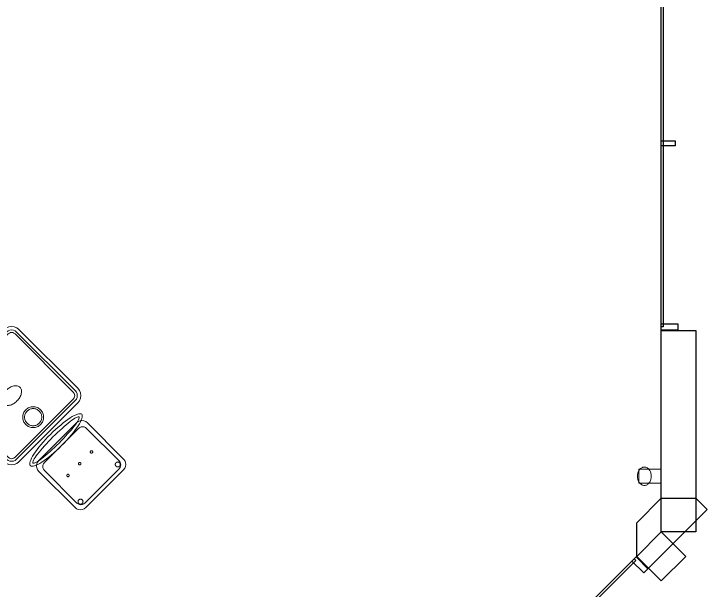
# Model space of a CAD drawing. Header units: metres. Extents: x 2172.2 to 2210.6, y 415.3 to 458.1.
# Drawn here: x 2205.64 to 2210.64, y 428.15 to 432.31 of the extents above; entities that cross this region are included whole.
import ezdxf

# ---------------------------------------------------------------- set-up
doc = ezdxf.new("R2010")
doc.units = ezdxf.units.M
for name, color, linetype, lineweight in [('NC_N1_CHAIRS', 7, 'CONTINUOUS', 13), ('NC_N1_COLUMNS', 7, 'CONTINUOUS', 25), ('NC_N1_GLAZING', 7, 'CONTINUOUS', 13), ('NC_N1_TABLES', 7, 'CONTINUOUS', 13), ('NC_N1_WALL_LIGHTS', 7, 'CONTINUOUS', 13), ('NC_N1_WALLS', 7, 'CONTINUOUS', 25)]:
    doc.layers.add(name, color=color, linetype=linetype, lineweight=lineweight)

# ---------------------------------------------------------------- blocks, each defined once
blk = doc.blocks.new('NC_N1_ARCHITECTURE')
at = {"layer": 'NC_N1_COLUMNS', "linetype": 'CONTINUOUS', "lineweight": -2}
blk.add_lwpolyline([(20.134644, -5.608855), (20.134645, -5.358905), (20.31142, -5.182129), (20.561419, -5.182129), (20.642735, -5.263444), (20.21596, -5.690218)], close=True, dxfattribs=at)
at = {"layer": 'NC_N1_GLAZING', "linetype": 'CONTINUOUS', "lineweight": -2}
for points in [[(20.32642, -3.945515), (20.31142, -3.945515), (20.31142, 1.404485), (20.32642, 1.404485)], [(16.314201, -9.443487), (16.303595, -9.43288), (20.116966, -5.61951), (20.127573, -5.630117)]]:
    blk.add_lwpolyline(points, close=True, dxfattribs=at)
at = {"layer": 'NC_N1_WALLS', "linetype": 'CONTINUOUS', "lineweight": -2}
for points in [[(20.411421, -2.603515), (20.411421, -2.637515), (20.31142, -2.637515), (20.31142, -2.603515)], [(20.431419, -3.922515), (20.431419, -3.968515), (20.31142, -3.968515), (20.31142, -3.922515)], [(20.31142, -5.425056), (20.31142, -3.970515), (20.56142, -3.970515), (20.56142, -5.425056)], [(20.31142, -5.425056), (20.488197, -5.601833), (20.31142, -5.778609), (20.134644, -5.601832)], [(20.218082, -5.688099), (20.185555, -5.720626), (20.100702, -5.635774), (20.13323, -5.603247)]]:
    blk.add_lwpolyline(points, close=True, dxfattribs=at)
blk = doc.blocks.new('NC_N1_SCONCE')
at = {"color": 0, "linetype": 'CONTINUOUS', "lineweight": -2}
for points in [[(0.05, -0.16), (0.05, 0), (-0.05, 0), (-0.05, -0.16)], [(0.066, -0.12), (0.0657, -0.1151), (0.0647, -0.1102), (0.0632, -0.1055), (0.061, -0.1009), (0.0582, -0.0964), (0.0549, -0.0922), (0.051, -0.0883), (0.0467, -0.0846), (0.0419, -0.0813), (0.0367, -0.0784), (0.0311, -0.0759), (0.0253, -0.0738), (0.0192, -0.0722), (0.0129, -0.071), (0.0065, -0.0702), (0, -0.07), (-0.0065, -0.0702), (-0.0129, -0.071), (-0.0192, -0.0722), (-0.0253, -0.0738), (-0.0311, -0.0759), (-0.0367, -0.0784), (-0.0419, -0.0813), (-0.0467, -0.0846), (-0.051, -0.0883), (-0.0549, -0.0922), (-0.0582, -0.0964), (-0.061, -0.1009), (-0.0632, -0.1055), (-0.0647, -0.1102), (-0.0657, -0.1151), (-0.066, -0.12), (-0.0657, -0.1249), (-0.0647, -0.1298), (-0.0632, -0.1345), (-0.061, -0.1391), (-0.0582, -0.1436), (-0.0549, -0.1478), (-0.051, -0.1517), (-0.0467, -0.1554), (-0.0419, -0.1587), (-0.0367, -0.1616), (-0.0311, -0.1641), (-0.0253, -0.1662), (-0.0192, -0.1678), (-0.0129, -0.169), (-0.0065, -0.1698), (0, -0.17), (0.0065, -0.1698), (0.0129, -0.169), (0.0192, -0.1678), (0.0253, -0.1662), (0.0311, -0.1641), (0.0367, -0.1616), (0.0419, -0.1587), (0.0467, -0.1554), (0.051, -0.1517), (0.0549, -0.1478), (0.0582, -0.1436), (0.061, -0.1391), (0.0632, -0.1345), (0.0647, -0.1298), (0.0657, -0.1249)]]:
    blk.add_lwpolyline(points, close=True, dxfattribs=at)
blk = doc.blocks.new('NC_N1_DINING_TWO_SQUARE')
at = {"color": 0, "linetype": 'CONTINUOUS', "lineweight": -2}
for points in [[(0.3, -0.375), (-0.3, -0.375), (-0.3194, -0.3724), (-0.3375, -0.365), (-0.353, -0.353), (-0.365, -0.3375), (-0.3724, -0.3194), (-0.375, -0.3), (-0.375, 0.3), (-0.3724, 0.3194), (-0.365, 0.3375), (-0.353, 0.353), (-0.3375, 0.365), (-0.3194, 0.3724), (-0.3, 0.375), (0.3, 0.375), (0.3194, 0.3724), (0.3375, 0.365), (0.353, 0.353), (0.365, 0.3375), (0.3724, 0.3194), (0.375, 0.3), (0.375, -0.3), (0.3724, -0.3194), (0.365, -0.3375), (0.353, -0.353), (0.3375, -0.365), (0.3194, -0.3724)], [(0.2984, -0.35), (-0.2984, -0.35), (-0.3129, -0.3481), (-0.3249, -0.3431), (-0.3352, -0.3352), (-0.3431, -0.3249), (-0.3481, -0.3129), (-0.35, -0.2984), (-0.35, 0.2984), (-0.3481, 0.3129), (-0.3431, 0.3249), (-0.3352, 0.3352), (-0.3249, 0.3431), (-0.3129, 0.3481), (-0.2984, 0.35), (0.2984, 0.35), (0.3129, 0.3481), (0.3249, 0.3431), (0.3352, 0.3352), (0.3431, 0.3249), (0.3481, 0.3129), (0.35, 0.2984), (0.35, -0.2984), (0.3481, -0.3129), (0.3431, -0.3249), (0.3352, -0.3352), (0.3249, -0.3431), (0.3129, -0.3481)], [(0.2972, -0.332), (-0.2972, -0.332), (-0.3082, -0.3306), (-0.3158, -0.3274), (-0.3224, -0.3224), (-0.3274, -0.3158), (-0.3306, -0.3082), (-0.332, -0.2972), (-0.332, 0.2972), (-0.3306, 0.3082), (-0.3274, 0.3158), (-0.3224, 0.3224), (-0.3158, 0.3274), (-0.3082, 0.3306), (-0.2972, 0.332), (0.2972, 0.332), (0.3082, 0.3306), (0.3158, 0.3274), (0.3224, 0.3224), (0.3274, 0.3158), (0.3306, 0.3082), (0.332, 0.2972), (0.332, -0.2972), (0.3306, -0.3082), (0.3274, -0.3158), (0.3224, -0.3224), (0.3158, -0.3274), (0.3082, -0.3306)], [(0.075, 0.22), (0.0746, 0.2126), (0.0736, 0.2054), (0.0718, 0.1982), (0.0693, 0.1913), (0.0661, 0.1846), (0.0624, 0.1783), (0.058, 0.1724), (0.053, 0.167), (0.0476, 0.162), (0.0417, 0.1576), (0.0354, 0.1539), (0.0287, 0.1507), (0.0218, 0.1482), (0.0146, 0.1464), (0.0074, 0.1454), (0, 0.145), (-0.0074, 0.1454), (-0.0146, 0.1464), (-0.0218, 0.1482), (-0.0287, 0.1507), (-0.0354, 0.1539), (-0.0417, 0.1576), (-0.0476, 0.162), (-0.053, 0.167), (-0.058, 0.1724), (-0.0624, 0.1783), (-0.0661, 0.1846), (-0.0693, 0.1913), (-0.0718, 0.1982), (-0.0736, 0.2054), (-0.0746, 0.2126), (-0.075, 0.22), (-0.0746, 0.2274), (-0.0736, 0.2346), (-0.0718, 0.2418), (-0.0693, 0.2487), (-0.0661, 0.2554), (-0.0624, 0.2617), (-0.058, 0.2676), (-0.053, 0.273), (-0.0476, 0.278), (-0.0417, 0.2824), (-0.0354, 0.2861), (-0.0287, 0.2893), (-0.0218, 0.2918), (-0.0146, 0.2936), (-0.0074, 0.2946), (0, 0.295), (0.0074, 0.2946), (0.0146, 0.2936), (0.0218, 0.2918), (0.0287, 0.2893), (0.0354, 0.2861), (0.0417, 0.2824), (0.0476, 0.278), (0.053, 0.273), (0.058, 0.2676), (0.0624, 0.2617), (0.0661, 0.2554), (0.0693, 0.2487), (0.0718, 0.2418), (0.0736, 0.2346), (0.0746, 0.2274)], [(0.062, 0.22), (0.0617, 0.2139), (0.0608, 0.2079), (0.0593, 0.202), (0.0573, 0.1963), (0.0547, 0.1908), (0.0516, 0.1856), (0.0479, 0.1807), (0.0438, 0.1762), (0.0393, 0.1721), (0.0344, 0.1684), (0.0292, 0.1653), (0.0237, 0.1627), (0.018, 0.1607), (0.0121, 0.1592), (0.0061, 0.1583), (0, 0.158), (-0.0061, 0.1583), (-0.0121, 0.1592), (-0.018, 0.1607), (-0.0237, 0.1627), (-0.0292, 0.1653), (-0.0344, 0.1684), (-0.0393, 0.1721), (-0.0438, 0.1762), (-0.0479, 0.1807), (-0.0516, 0.1856), (-0.0547, 0.1908), (-0.0573, 0.1963), (-0.0593, 0.202), (-0.0608, 0.2079), (-0.0617, 0.2139), (-0.062, 0.22), (-0.0617, 0.2261), (-0.0608, 0.2321), (-0.0593, 0.238), (-0.0573, 0.2437), (-0.0547, 0.2492), (-0.0516, 0.2544), (-0.0479, 0.2593), (-0.0438, 0.2638), (-0.0393, 0.2679), (-0.0344, 0.2716), (-0.0292, 0.2747), (-0.0237, 0.2773), (-0.018, 0.2793), (-0.0121, 0.2808), (-0.0061, 0.2817), (0, 0.282), (0.0061, 0.2817), (0.0121, 0.2808), (0.018, 0.2793), (0.0237, 0.2773), (0.0292, 0.2747), (0.0344, 0.2716), (0.0393, 0.2679), (0.0438, 0.2638), (0.0479, 0.2593), (0.0516, 0.2544), (0.0547, 0.2492), (0.0573, 0.2437), (0.0593, 0.238), (0.0608, 0.2321), (0.0617, 0.2261)], [(0.085, 0), (0.0846, 0.0054), (0.0834, 0.0107), (0.0813, 0.016), (0.0785, 0.021), (0.075, 0.0259), (0.0707, 0.0306), (0.0657, 0.0349), (0.0601, 0.0389), (0.0539, 0.0425), (0.0472, 0.0457), (0.0401, 0.0485), (0.0325, 0.0508), (0.0247, 0.0526), (0.0166, 0.0539), (0.0083, 0.0547), (0, 0.055), (-0.0083, 0.0547), (-0.0166, 0.0539), (-0.0247, 0.0526), (-0.0325, 0.0508), (-0.0401, 0.0485), (-0.0472, 0.0457), (-0.0539, 0.0425), (-0.0601, 0.0389), (-0.0657, 0.0349), (-0.0707, 0.0306), (-0.075, 0.0259), (-0.0785, 0.021), (-0.0813, 0.016), (-0.0834, 0.0107), (-0.0846, 0.0054), (-0.085, 0), (-0.0846, -0.0054), (-0.0834, -0.0107), (-0.0813, -0.016), (-0.0785, -0.021), (-0.075, -0.0259), (-0.0707, -0.0306), (-0.0657, -0.0349), (-0.0601, -0.0389), (-0.0539, -0.0425), (-0.0472, -0.0457), (-0.0401, -0.0485), (-0.0325, -0.0508), (-0.0247, -0.0526), (-0.0166, -0.0539), (-0.0083, -0.0547), (0, -0.055), (0.0083, -0.0547), (0.0166, -0.0539), (0.0247, -0.0526), (0.0325, -0.0508), (0.0401, -0.0485), (0.0472, -0.0457), (0.0539, -0.0425), (0.0601, -0.0389), (0.0657, -0.0349), (0.0707, -0.0306), (0.075, -0.0259), (0.0785, -0.021), (0.0813, -0.016), (0.0834, -0.0107), (0.0846, -0.0054)], [(0.075, -0.22), (0.0746, -0.2274), (0.0736, -0.2346), (0.0718, -0.2418), (0.0693, -0.2487), (0.0661, -0.2554), (0.0624, -0.2617), (0.058, -0.2676), (0.053, -0.273), (0.0476, -0.278), (0.0417, -0.2824), (0.0354, -0.2861), (0.0287, -0.2893), (0.0218, -0.2918), (0.0146, -0.2936), (0.0074, -0.2946), (0, -0.295), (-0.0074, -0.2946), (-0.0146, -0.2936), (-0.0218, -0.2918), (-0.0287, -0.2893), (-0.0354, -0.2861), (-0.0417, -0.2824), (-0.0476, -0.278), (-0.053, -0.273), (-0.058, -0.2676), (-0.0624, -0.2617), (-0.0661, -0.2554), (-0.0693, -0.2487), (-0.0718, -0.2418), (-0.0736, -0.2346), (-0.0746, -0.2274), (-0.075, -0.22), (-0.0746, -0.2126), (-0.0736, -0.2054), (-0.0718, -0.1982), (-0.0693, -0.1913), (-0.0661, -0.1846), (-0.0624, -0.1783), (-0.058, -0.1724), (-0.053, -0.167), (-0.0476, -0.162), (-0.0417, -0.1576), (-0.0354, -0.1539), (-0.0287, -0.1507), (-0.0218, -0.1482), (-0.0146, -0.1464), (-0.0074, -0.1454), (0, -0.145), (0.0074, -0.1454), (0.0146, -0.1464), (0.0218, -0.1482), (0.0287, -0.1507), (0.0354, -0.1539), (0.0417, -0.1576), (0.0476, -0.162), (0.053, -0.167), (0.058, -0.1724), (0.0624, -0.1783), (0.0661, -0.1846), (0.0693, -0.1913), (0.0718, -0.1982), (0.0736, -0.2054), (0.0746, -0.2126)], [(0.062, -0.22), (0.0617, -0.2261), (0.0608, -0.2321), (0.0593, -0.238), (0.0573, -0.2437), (0.0547, -0.2492), (0.0516, -0.2544), (0.0479, -0.2593), (0.0438, -0.2638), (0.0393, -0.2679), (0.0344, -0.2716), (0.0292, -0.2747), (0.0237, -0.2773), (0.018, -0.2793), (0.0121, -0.2808), (0.0061, -0.2817), (0, -0.282), (-0.0061, -0.2817), (-0.0121, -0.2808), (-0.018, -0.2793), (-0.0237, -0.2773), (-0.0292, -0.2747), (-0.0344, -0.2716), (-0.0393, -0.2679), (-0.0438, -0.2638), (-0.0479, -0.2593), (-0.0516, -0.2544), (-0.0547, -0.2492), (-0.0573, -0.2437), (-0.0593, -0.238), (-0.0608, -0.2321), (-0.0617, -0.2261), (-0.062, -0.22), (-0.0617, -0.2139), (-0.0608, -0.2079), (-0.0593, -0.202), (-0.0573, -0.1963), (-0.0547, -0.1908), (-0.0516, -0.1856), (-0.0479, -0.1807), (-0.0438, -0.1762), (-0.0393, -0.1721), (-0.0344, -0.1684), (-0.0292, -0.1653), (-0.0237, -0.1627), (-0.018, -0.1607), (-0.0121, -0.1592), (-0.0061, -0.1583), (0, -0.158), (0.0061, -0.1583), (0.0121, -0.1592), (0.018, -0.1607), (0.0237, -0.1627), (0.0292, -0.1653), (0.0344, -0.1684), (0.0393, -0.1721), (0.0438, -0.1762), (0.0479, -0.1807), (0.0516, -0.1856), (0.0547, -0.1908), (0.0573, -0.1963), (0.0593, -0.202), (0.0608, -0.2079), (0.0617, -0.2139)]]:
    blk.add_lwpolyline(points, close=True, dxfattribs=at)
blk = doc.blocks.new('NC_N1_CHAIR_OLIVE')
at = {"color": 0, "linetype": 'CONTINUOUS', "lineweight": -2}
for points in [[(0.262, 0.222), (0.2607, 0.2276), (0.257, 0.2331), (0.2507, 0.2385), (0.2421, 0.2438), (0.2311, 0.2489), (0.2178, 0.2537), (0.2025, 0.2582), (0.1853, 0.2623), (0.1662, 0.2661), (0.1456, 0.2694), (0.1235, 0.2723), (0.1003, 0.2747), (0.0761, 0.2765), (0.0511, 0.2779), (0.0257, 0.2787), (0, 0.279), (-0.0257, 0.2787), (-0.0511, 0.2779), (-0.0761, 0.2765), (-0.1003, 0.2747), (-0.1235, 0.2723), (-0.1456, 0.2694), (-0.1662, 0.2661), (-0.1853, 0.2623), (-0.2025, 0.2582), (-0.2178, 0.2537), (-0.2311, 0.2489), (-0.2421, 0.2438), (-0.2507, 0.2385), (-0.257, 0.2331), (-0.2607, 0.2276), (-0.262, 0.222), (-0.2607, 0.2164), (-0.257, 0.2109), (-0.2507, 0.2055), (-0.2421, 0.2002), (-0.2311, 0.1951), (-0.2178, 0.1903), (-0.2025, 0.1858), (-0.1853, 0.1817), (-0.1662, 0.1779), (-0.1456, 0.1746), (-0.1235, 0.1717), (-0.1003, 0.1693), (-0.0761, 0.1675), (-0.0511, 0.1661), (-0.0257, 0.1653), (0, 0.165), (0.0257, 0.1653), (0.0511, 0.1661), (0.0761, 0.1675), (0.1003, 0.1693), (0.1235, 0.1717), (0.1456, 0.1746), (0.1662, 0.1779), (0.1853, 0.1817), (0.2025, 0.1858), (0.2178, 0.1903), (0.2311, 0.1951), (0.2421, 0.2002), (0.2507, 0.2055), (0.257, 0.2109), (0.2607, 0.2164)], [(0.235, 0.222), (0.2339, 0.225), (0.2305, 0.228), (0.2249, 0.231), (0.2171, 0.2339), (0.2073, 0.2366), (0.1954, 0.2392), (0.1817, 0.2417), (0.1662, 0.2439), (0.1491, 0.246), (0.1306, 0.2478), (0.1108, 0.2493), (0.0899, 0.2506), (0.0682, 0.2517), (0.0458, 0.2524), (0.023, 0.2529), (0, 0.253), (-0.023, 0.2529), (-0.0458, 0.2524), (-0.0682, 0.2517), (-0.0899, 0.2506), (-0.1108, 0.2493), (-0.1306, 0.2478), (-0.1491, 0.246), (-0.1662, 0.2439), (-0.1817, 0.2417), (-0.1954, 0.2392), (-0.2073, 0.2366), (-0.2171, 0.2339), (-0.2249, 0.231), (-0.2305, 0.228), (-0.2339, 0.225), (-0.235, 0.222), (-0.2339, 0.219), (-0.2305, 0.216), (-0.2249, 0.213), (-0.2171, 0.2101), (-0.2073, 0.2074), (-0.1954, 0.2048), (-0.1817, 0.2023), (-0.1662, 0.2001), (-0.1491, 0.198), (-0.1306, 0.1962), (-0.1108, 0.1947), (-0.0899, 0.1934), (-0.0682, 0.1923), (-0.0458, 0.1916), (-0.023, 0.1911), (0, 0.191), (0.023, 0.1911), (0.0458, 0.1916), (0.0682, 0.1923), (0.0899, 0.1934), (0.1108, 0.1947), (0.1306, 0.1962), (0.1491, 0.198), (0.1662, 0.2001), (0.1817, 0.2023), (0.1954, 0.2048), (0.2073, 0.2074), (0.2171, 0.2101), (0.2249, 0.213), (0.2305, 0.216), (0.2339, 0.219)], [(0.193, -0.275), (-0.193, -0.275), (-0.2072, -0.2731), (-0.2205, -0.2676), (-0.2319, -0.2589), (-0.2406, -0.2475), (-0.2461, -0.2342), (-0.248, -0.22), (-0.248, 0.15), (-0.2461, 0.1642), (-0.2406, 0.1775), (-0.2319, 0.1889), (-0.2205, 0.1976), (-0.2072, 0.2031), (-0.193, 0.205), (0.193, 0.205), (0.2072, 0.2031), (0.2205, 0.1976), (0.2319, 0.1889), (0.2406, 0.1775), (0.2461, 0.1642), (0.248, 0.15), (0.248, -0.22), (0.2461, -0.2342), (0.2406, -0.2475), (0.2319, -0.2589), (0.2205, -0.2676), (0.2072, -0.2731)], [(0.175, -0.247), (-0.175, -0.247), (-0.1854, -0.2456), (-0.195, -0.2416), (-0.2033, -0.2353), (-0.2096, -0.227), (-0.2136, -0.2174), (-0.215, -0.207), (-0.215, 0.126), (-0.2136, 0.1364), (-0.2096, 0.146), (-0.2033, 0.1543), (-0.195, 0.1606), (-0.1854, 0.1646), (-0.175, 0.166), (0.175, 0.166), (0.1854, 0.1646), (0.195, 0.1606), (0.2033, 0.1543), (0.2096, 0.146), (0.2136, 0.1364), (0.215, 0.126), (0.215, -0.207), (0.2136, -0.2174), (0.2096, -0.227), (0.2033, -0.2353), (0.195, -0.2416), (0.1854, -0.2456)], [(-0.111, -0.02), (-0.111, -0.0209), (-0.1112, -0.0218), (-0.1114, -0.0226), (-0.1117, -0.0234), (-0.1121, -0.0242), (-0.1125, -0.025), (-0.113, -0.0257), (-0.1136, -0.0264), (-0.1143, -0.027), (-0.115, -0.0275), (-0.1158, -0.0279), (-0.1166, -0.0283), (-0.1174, -0.0286), (-0.1182, -0.0288), (-0.1191, -0.029), (-0.12, -0.029), (-0.1209, -0.029), (-0.1218, -0.0288), (-0.1226, -0.0286), (-0.1234, -0.0283), (-0.1242, -0.0279), (-0.125, -0.0275), (-0.1257, -0.027), (-0.1264, -0.0264), (-0.127, -0.0257), (-0.1275, -0.025), (-0.1279, -0.0242), (-0.1283, -0.0234), (-0.1286, -0.0226), (-0.1288, -0.0218), (-0.129, -0.0209), (-0.129, -0.02), (-0.129, -0.0191), (-0.1288, -0.0182), (-0.1286, -0.0174), (-0.1283, -0.0166), (-0.1279, -0.0158), (-0.1275, -0.015), (-0.127, -0.0143), (-0.1264, -0.0136), (-0.1257, -0.013), (-0.125, -0.0125), (-0.1242, -0.0121), (-0.1234, -0.0117), (-0.1226, -0.0114), (-0.1218, -0.0112), (-0.1209, -0.011), (-0.12, -0.011), (-0.1191, -0.011), (-0.1182, -0.0112), (-0.1174, -0.0114), (-0.1166, -0.0117), (-0.1158, -0.0121), (-0.115, -0.0125), (-0.1143, -0.013), (-0.1136, -0.0136), (-0.113, -0.0143), (-0.1125, -0.015), (-0.1121, -0.0158), (-0.1117, -0.0166), (-0.1114, -0.0174), (-0.1112, -0.0182), (-0.111, -0.0191)], [(0.009, -0.02), (0.009, -0.0209), (0.0088, -0.0218), (0.0086, -0.0226), (0.0083, -0.0234), (0.0079, -0.0242), (0.0075, -0.025), (0.007, -0.0257), (0.0064, -0.0264), (0.0057, -0.027), (0.005, -0.0275), (0.0042, -0.0279), (0.0034, -0.0283), (0.0026, -0.0286), (0.0018, -0.0288), (0.0009, -0.029), (0, -0.029), (-0.0009, -0.029), (-0.0018, -0.0288), (-0.0026, -0.0286), (-0.0034, -0.0283), (-0.0042, -0.0279), (-0.005, -0.0275), (-0.0057, -0.027), (-0.0064, -0.0264), (-0.007, -0.0257), (-0.0075, -0.025), (-0.0079, -0.0242), (-0.0083, -0.0234), (-0.0086, -0.0226), (-0.0088, -0.0218), (-0.009, -0.0209), (-0.009, -0.02), (-0.009, -0.0191), (-0.0088, -0.0182), (-0.0086, -0.0174), (-0.0083, -0.0166), (-0.0079, -0.0158), (-0.0075, -0.015), (-0.007, -0.0143), (-0.0064, -0.0136), (-0.0057, -0.013), (-0.005, -0.0125), (-0.0042, -0.0121), (-0.0034, -0.0117), (-0.0026, -0.0114), (-0.0018, -0.0112), (-0.0009, -0.011), (0, -0.011), (0.0009, -0.011), (0.0018, -0.0112), (0.0026, -0.0114), (0.0034, -0.0117), (0.0042, -0.0121), (0.005, -0.0125), (0.0057, -0.013), (0.0064, -0.0136), (0.007, -0.0143), (0.0075, -0.015), (0.0079, -0.0158), (0.0083, -0.0166), (0.0086, -0.0174), (0.0088, -0.0182), (0.009, -0.0191)], [(0.129, -0.02), (0.129, -0.0209), (0.1288, -0.0218), (0.1286, -0.0226), (0.1283, -0.0234), (0.1279, -0.0242), (0.1275, -0.025), (0.127, -0.0257), (0.1264, -0.0264), (0.1257, -0.027), (0.125, -0.0275), (0.1242, -0.0279), (0.1234, -0.0283), (0.1226, -0.0286), (0.1218, -0.0288), (0.1209, -0.029), (0.12, -0.029), (0.1191, -0.029), (0.1182, -0.0288), (0.1174, -0.0286), (0.1166, -0.0283), (0.1158, -0.0279), (0.115, -0.0275), (0.1143, -0.027), (0.1136, -0.0264), (0.113, -0.0257), (0.1125, -0.025), (0.1121, -0.0242), (0.1117, -0.0234), (0.1114, -0.0226), (0.1112, -0.0218), (0.111, -0.0209), (0.111, -0.02), (0.111, -0.0191), (0.1112, -0.0182), (0.1114, -0.0174), (0.1117, -0.0166), (0.1121, -0.0158), (0.1125, -0.015), (0.113, -0.0143), (0.1136, -0.0136), (0.1143, -0.013), (0.115, -0.0125), (0.1158, -0.0121), (0.1166, -0.0117), (0.1174, -0.0114), (0.1182, -0.0112), (0.1191, -0.011), (0.12, -0.011), (0.1209, -0.011), (0.1218, -0.0112), (0.1226, -0.0114), (0.1234, -0.0117), (0.1242, -0.0121), (0.125, -0.0125), (0.1257, -0.013), (0.1264, -0.0136), (0.127, -0.0143), (0.1275, -0.015), (0.1279, -0.0158), (0.1283, -0.0166), (0.1286, -0.0174), (0.1288, -0.0182), (0.129, -0.0191)], [(-0.172, -0.218), (-0.1721, -0.2198), (-0.1723, -0.2215), (-0.1728, -0.2232), (-0.1734, -0.2249), (-0.1741, -0.2265), (-0.175, -0.228), (-0.1761, -0.2294), (-0.1773, -0.2307), (-0.1786, -0.2319), (-0.18, -0.233), (-0.1815, -0.2339), (-0.1831, -0.2346), (-0.1848, -0.2352), (-0.1865, -0.2357), (-0.1882, -0.2359), (-0.19, -0.236), (-0.1918, -0.2359), (-0.1935, -0.2357), (-0.1952, -0.2352), (-0.1969, -0.2346), (-0.1985, -0.2339), (-0.2, -0.233), (-0.2014, -0.2319), (-0.2027, -0.2307), (-0.2039, -0.2294), (-0.205, -0.228), (-0.2059, -0.2265), (-0.2066, -0.2249), (-0.2072, -0.2232), (-0.2077, -0.2215), (-0.2079, -0.2198), (-0.208, -0.218), (-0.2079, -0.2162), (-0.2077, -0.2145), (-0.2072, -0.2128), (-0.2066, -0.2111), (-0.2059, -0.2095), (-0.205, -0.208), (-0.2039, -0.2066), (-0.2027, -0.2053), (-0.2014, -0.2041), (-0.2, -0.203), (-0.1985, -0.2021), (-0.1969, -0.2014), (-0.1952, -0.2008), (-0.1935, -0.2003), (-0.1918, -0.2001), (-0.19, -0.2), (-0.1882, -0.2001), (-0.1865, -0.2003), (-0.1848, -0.2008), (-0.1831, -0.2014), (-0.1815, -0.2021), (-0.18, -0.203), (-0.1786, -0.2041), (-0.1773, -0.2053), (-0.1761, -0.2066), (-0.175, -0.208), (-0.1741, -0.2095), (-0.1734, -0.2111), (-0.1728, -0.2128), (-0.1723, -0.2145), (-0.1721, -0.2162)], [(0.208, -0.218), (0.2079, -0.2198), (0.2077, -0.2215), (0.2072, -0.2232), (0.2066, -0.2249), (0.2059, -0.2265), (0.205, -0.228), (0.2039, -0.2294), (0.2027, -0.2307), (0.2014, -0.2319), (0.2, -0.233), (0.1985, -0.2339), (0.1969, -0.2346), (0.1952, -0.2352), (0.1935, -0.2357), (0.1918, -0.2359), (0.19, -0.236), (0.1882, -0.2359), (0.1865, -0.2357), (0.1848, -0.2352), (0.1831, -0.2346), (0.1815, -0.2339), (0.18, -0.233), (0.1786, -0.2319), (0.1773, -0.2307), (0.1761, -0.2294), (0.175, -0.228), (0.1741, -0.2265), (0.1734, -0.2249), (0.1728, -0.2232), (0.1723, -0.2215), (0.1721, -0.2198), (0.172, -0.218), (0.1721, -0.2162), (0.1723, -0.2145), (0.1728, -0.2128), (0.1734, -0.2111), (0.1741, -0.2095), (0.175, -0.208), (0.1761, -0.2066), (0.1773, -0.2053), (0.1786, -0.2041), (0.18, -0.203), (0.1815, -0.2021), (0.1831, -0.2014), (0.1848, -0.2008), (0.1865, -0.2003), (0.1882, -0.2001), (0.19, -0.2), (0.1918, -0.2001), (0.1935, -0.2003), (0.1952, -0.2008), (0.1969, -0.2014), (0.1985, -0.2021), (0.2, -0.203), (0.2014, -0.2041), (0.2027, -0.2053), (0.2039, -0.2066), (0.205, -0.208), (0.2059, -0.2095), (0.2066, -0.2111), (0.2072, -0.2128), (0.2077, -0.2145), (0.2079, -0.2162)]]:
    blk.add_lwpolyline(points, close=True, dxfattribs=at)

msp = doc.modelspace()

# ---------------------------------------------------------------- block references
at = {"layer": 'NC_N1_CHAIRS', "linetype": 'CONTINUOUS', "yscale": -1.0000000000000002, "rotation": -135}
msp.add_blockref('NC_N1_CHAIR_OLIVE', (2206.1029, 429.0816), dxfattribs=at)
at = {"layer": 'NC_N1_TABLES', "linetype": 'CONTINUOUS', "yscale": -1, "rotation": 45}
msp.add_blockref('NC_N1_DINING_TWO_SQUARE', (2205.6256, 429.5589), dxfattribs=at)
at = {"layer": 'NC_N1_WALL_LIGHTS', "linetype": 'CONTINUOUS', "rotation": -90}
msp.add_blockref('NC_N1_SCONCE', (2210.3099, 428.9769), dxfattribs=at)
at = {"layer": 'NC_N1_WALLS'}
msp.add_blockref('NC_N1_ARCHITECTURE', (2190, 434), dxfattribs=at)

doc.saveas('drawing.dxf')
